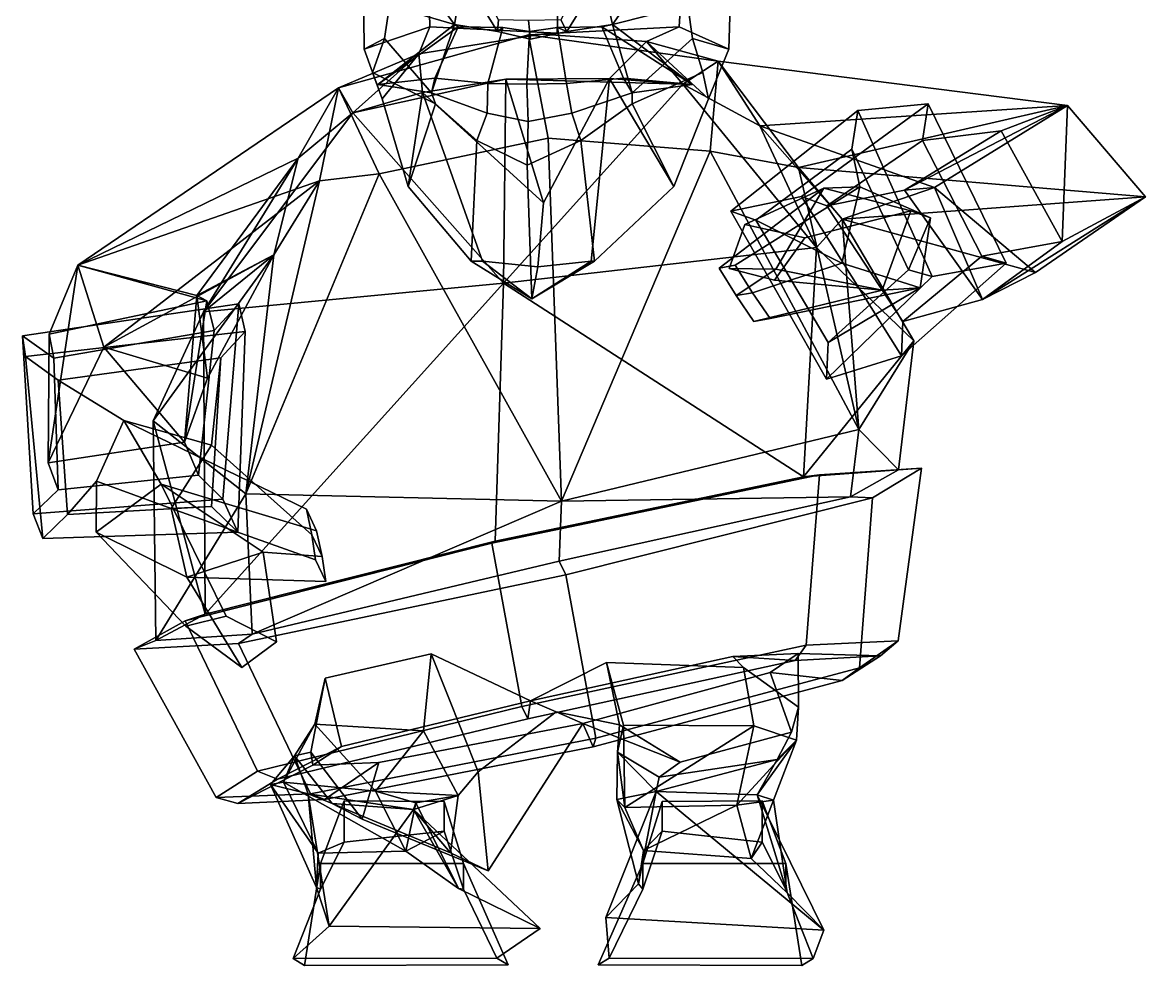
# Model space of a CAD drawing. Extents: x -177 to 193, y -153 to 353.
# Drawn here: x -176.8 to 193.4, y -153 to 157.7 of the extents above; entities that cross this region are included whole.
import ezdxf

# ---------------------------------------------------------------- set-up
doc = ezdxf.new("R2010")
doc.units = 0

msp = doc.modelspace()

# ---------------------------------------------------------------- linework, layer by layer
for p in [(-59.682758, 137.241364, 104.415627), (43.976807, 137.241364, 112.904488)]:
    msp.add_point(p)
for points in [[(-64.185562, 148.937073, 52.820908), (-64.431984, 170.410583, 50.483784), (-42.999462, 174.110779, 18.478724), (-42.511303, 156.268494, 22.23012)], [(-42.511303, 156.268494, 22.23012), (-42.999462, 174.110779, 18.478724), (-0.172219, 171.325989, 9.921835), (-0.595842, 154.177612, 15.094806)], [(-19.868027, 158.603058, 127.709038), (-29.591511, 176.546509, 130.976868), (-31.682899, 173.301605, 113.416824), (-20.275677, 154.721558, 114.921768)], [(39.600338, 156.268494, 28.954384), (-0.595842, 154.177612, 15.094806), (-0.172219, 171.325989, 9.921835), (40.692318, 174.110779, 25.332388)], [(0.613162, 158.603058, 129.386276), (2.580733, 154.721558, 116.793518), (14.080818, 173.301605, 117.164497), (9.675446, 176.546509, 134.19252)], [(56.008945, 148.937073, 62.663845), (39.600338, 156.268494, 28.954384), (40.692318, 174.110779, 25.332388), (56.632317, 170.410583, 60.397949)], [(-57.446518, 152.35965, 85.483337), (-55.792332, 163.271118, 84.95742), (-64.431984, 170.410583, 50.483784), (-64.185562, 148.937073, 52.820908)], [(-34.363266, 157.079834, 107.735321), (-46.018967, 173.014954, 109.207939), (-55.792332, 163.271118, 84.95742)], [(-34.363266, 157.079834, 107.735321), (-31.682899, 173.301605, 113.416824), (-46.018967, 173.014954, 109.207939)], [(-20.275677, 154.721558, 114.921768), (-31.682899, 173.301605, 113.416824), (-34.363266, 157.079834, 107.735321)], [(2.580733, 154.721558, 116.793518), (17.649811, 157.079834, 111.994766), (14.080818, 173.301605, 117.164497)], [(17.649811, 157.079834, 111.994766), (28.910637, 173.014954, 115.344055), (14.080818, 173.301605, 117.164497)], [(17.649811, 157.079834, 111.994766), (42.499172, 163.271118, 93.006683), (28.910637, 173.014954, 115.344055)], [(44.045757, 152.35965, 93.794716), (56.008945, 148.937073, 62.663845), (56.632317, 170.410583, 60.397949), (42.499172, 163.271118, 93.006683)], [(-57.446518, 152.35965, 85.483337), (-42.043949, 134.553406, 114.437813), (-34.363266, 157.079834, 107.735321), (-55.792332, 163.271118, 84.95742)], [(44.045757, 152.35965, 93.794716), (42.499172, 163.271118, 93.006683), (17.649811, 157.079834, 111.994766), (24.137716, 134.553406, 119.857544)], [(-58.272812, 132.522217, 58.156937), (-64.185562, 148.937073, 52.820908), (-42.511303, 156.268494, 22.23012), (-46.179855, 147.407349, 8.89575)], [(-33.151642, 156.276215, 121.930725), (-34.363266, 157.079834, 107.735321), (-59.682758, 137.241364, 104.415627)], [(-59.682758, 137.241364, 104.415627), (-34.363266, 157.079834, 107.735321), (-42.043949, 134.553406, 114.437813)], [(-40.860294, 139.349274, 124.451378), (-33.151642, 156.276215, 121.930725), (-59.682758, 137.241364, 104.415627)], [(-46.179855, 147.407349, 8.89575), (-42.511303, 156.268494, 22.23012), (-0.595842, 154.177612, 15.094806), (-5.772662, 153.874115, -7.496737)], [(-18.513796, 156.019348, 123.258408), (-33.151642, 156.276215, 121.930725), (-40.860294, 139.349274, 124.451378), (-23.422056, 137.541229, 134.664276)], [(-33.151642, 156.276215, 121.930725), (-18.513796, 156.019348, 123.258408), (-20.275677, 154.721558, 114.921768), (-34.363266, 157.079834, 107.735321)], [(-23.422056, 137.541229, 134.664276), (-10.53089, 137.368011, 136.414276), (-9.743081, 154.727539, 126.794144), (-18.513796, 156.019348, 123.258408)], [(-10.055758, 158.312073, 133.778046), (-19.868027, 158.603058, 127.709038), (-20.275677, 154.721558, 114.921768), (-9.340149, 152.197205, 121.873833)], [(-9.743081, 154.727539, 126.794144), (-9.340149, 152.197205, 121.873833), (-20.275677, 154.721558, 114.921768), (-18.513796, 156.019348, 123.258408)], [(2.473233, 137.541229, 136.784897), (-0.513981, 156.019348, 124.732445), (-9.743081, 154.727539, 126.794144), (-10.53089, 137.368011, 136.414276)], [(-10.055758, 158.312073, 133.778046), (-9.340149, 152.197205, 121.873833), (2.580733, 154.721558, 116.793518), (0.613162, 158.603058, 129.386276)], [(-9.743081, 154.727539, 126.794144), (-0.513981, 156.019348, 124.732445), (2.580733, 154.721558, 116.793518), (-9.340149, 152.197205, 121.873833)], [(28.847668, 151.463196, 14.032959), (-5.772662, 153.874115, -7.496737), (-0.595842, 154.177612, 15.094806), (39.600338, 156.268494, 28.954384)], [(14.144844, 156.276215, 125.803917), (17.649811, 157.079834, 111.994766), (2.580733, 154.721558, 116.793518), (-0.513981, 156.019348, 124.732445)], [(-0.513981, 156.019348, 124.732445), (2.473233, 137.541229, 136.784897), (21.340702, 139.349274, 129.54512), (14.144844, 156.276215, 125.803917)], [(14.144844, 156.276215, 125.803917), (43.976807, 137.241364, 112.904488), (17.649811, 157.079834, 111.994766)], [(21.340702, 139.349274, 129.54512), (43.976807, 137.241364, 112.904488), (14.144844, 156.276215, 125.803917)], [(43.976807, 137.241364, 112.904488), (24.137716, 134.553406, 119.857544), (17.649811, 157.079834, 111.994766)], [(49.306831, 132.522217, 66.96682), (28.847668, 151.463196, 14.032959), (39.600338, 156.268494, 28.954384), (56.008945, 148.937073, 62.663845)], [(-9.990883, 153.641541, -34.571465), (-72.587372, 136.191345, -28.821785), (-46.179855, 147.407349, 8.89575), (-5.772662, 153.874115, -7.496737)], [(-9.990883, 153.641541, -34.571465), (-3.552479, 119.599365, -57.738331), (-59.265247, 107.803162, -54.756393), (-72.587372, 136.191345, -28.821785)], [(-58.272812, 132.522217, 58.156937), (-61.456234, 141.251892, 88.829521), (-57.446518, 152.35965, 85.483337), (-64.185562, 148.937073, 52.820908)], [(-57.446518, 152.35965, 85.483337), (-61.456234, 141.251892, 88.829521), (-40.639851, 130.938507, 105.662346), (-42.043949, 134.553406, 114.437813)], [(-5.772662, 153.874115, -7.496737), (28.847668, 151.463196, 14.032959), (52.467175, 144.964722, -24.926071), (-9.990883, 153.641541, -34.571465)], [(-9.990883, 153.641541, -34.571465), (52.467175, 144.964722, -24.926071), (49.880535, 115.290588, -49.470203), (-3.552479, 119.599365, -57.738331)], [(44.045757, 152.35965, 93.794716), (24.137716, 134.553406, 119.857544), (24.180029, 130.938507, 110.970558), (47.457653, 141.251892, 97.748672)], [(49.306831, 132.522217, 66.96682), (56.008945, 148.937073, 62.663845), (44.045757, 152.35965, 93.794716), (47.457653, 141.251892, 97.748672)], [(37.851799, 103.606781, 83.369301), (16.710886, 139.235535, 40.333267), (28.847668, 151.463196, 14.032959), (49.306831, 132.522217, 66.96682)], [(40.824272, 137.383911, 37.272968), (28.847668, 151.463196, 14.032959), (16.710886, 139.235535, 40.333267)], [(52.467175, 144.964722, -24.926071), (28.847668, 151.463196, 14.032959), (40.824272, 137.383911, 37.272968)], [(-72.587372, 136.191345, -28.821785), (-67.881699, 127.97113, 30.627468), (-46.179855, 147.407349, 8.89575)], [(-67.881699, 127.97113, 30.627468), (-44.956497, 134.615265, 34.481148), (-46.179855, 147.407349, 8.89575)], [(-49.638954, 103.606781, 76.204529), (-58.272812, 132.522217, 58.156937), (-46.179855, 147.407349, 8.89575), (-44.956497, 134.615265, 34.481148)], [(66.223984, 123.683136, 34.448685), (52.467175, 144.964722, -24.926071), (40.824272, 137.383911, 37.272968)], [(78.949165, 109.890015, -36.224514), (49.880535, 115.290588, -49.470203), (52.467175, 144.964722, -24.926071)], [(66.223984, 123.683136, 34.448685), (167.672256, 130.349304, 38.970512), (52.467175, 144.964722, -24.926071)], [(78.949165, 109.890015, -36.224514), (52.467175, 144.964722, -24.926071), (167.672256, 130.349304, 38.970512)], [(-40.639851, 130.938507, 105.662346), (-61.456234, 141.251892, 88.829521), (-58.272812, 132.522217, 58.156937), (-49.638954, 103.606781, 76.204529)], [(24.180029, 130.938507, 110.970558), (37.851799, 103.606781, 83.369301), (49.306831, 132.522217, 66.96682), (47.457653, 141.251892, 97.748672)], [(-17.451159, 139.045746, 35.048054), (-44.956497, 134.615265, 34.481148), (-67.881699, 127.97113, 30.627468)], [(-18.244736, 71.772186, 118.329697), (-17.451159, 139.045746, 35.048054), (-67.881699, 127.97113, 30.627468)], [(-42.043949, 134.553406, 114.437813), (-40.860294, 139.349274, 124.451378), (-59.682758, 137.241364, 104.415627)], [(-5.087809, 98.260773, 69.947472), (-44.956497, 134.615265, 34.481148), (-17.451159, 139.045746, 35.048054)], [(-23.422056, 137.541229, 134.664276), (-40.860294, 139.349274, 124.451378), (-42.043949, 134.553406, 114.437813), (-23.646015, 127.815582, 125.12706)], [(-10.53089, 137.368011, 136.414276), (-23.422056, 137.541229, 134.664276), (-23.646015, 127.815582, 125.12706), (-10.156867, 125.092255, 131.846985)], [(-18.244736, 71.772186, 118.329697), (40.824272, 137.383911, 37.272968), (-17.451159, 139.045746, 35.048054)], [(-18.244736, 71.772186, 118.329697), (84.957809, 83.575119, 93.897476), (40.824272, 137.383911, 37.272968)], [(-5.087809, 98.260773, 69.947472), (-17.451159, 139.045746, 35.048054), (16.710886, 139.235535, 40.333267)], [(-17.451159, 139.045746, 35.048054), (40.824272, 137.383911, 37.272968), (16.710886, 139.235535, 40.333267)], [(-10.53089, 137.368011, 136.414276), (-10.156867, 125.092255, 131.846985), (4.245843, 127.815582, 127.411179), (2.473233, 137.541229, 136.784897)], [(10.604799, 79.018799, 98.137589), (-6.931996, 77.197327, 92.467285), (-5.087809, 98.260773, 69.947472), (16.710886, 139.235535, 40.333267)], [(2.473233, 137.541229, 136.784897), (4.245843, 127.815582, 127.411179), (24.137716, 134.553406, 119.857544), (21.340702, 139.349274, 129.54512)], [(11.716166, 79.026688, 114.203644), (10.604799, 79.018799, 98.137589), (16.710886, 139.235535, 40.333267), (37.851799, 103.606781, 83.369301)], [(24.137716, 134.553406, 119.857544), (43.976807, 137.241364, 112.904488), (21.340702, 139.349274, 129.54512)], [(84.957809, 83.575119, 93.897476), (66.223984, 123.683136, 34.448685), (40.824272, 137.383911, 37.272968)], [(-85.920776, 112.999664, 27.06365), (-72.587372, 136.191345, -28.821785), (-158.559357, 77.758911, -21.890953)], [(-78.877106, 105.552856, -41.226509), (-158.559357, 77.758911, -21.890953), (-72.587372, 136.191345, -28.821785)], [(-85.920776, 112.999664, 27.06365), (-67.881699, 127.97113, 30.627468), (-72.587372, 136.191345, -28.821785)], [(-78.877106, 105.552856, -41.226509), (-72.587372, 136.191345, -28.821785), (-59.265247, 107.803162, -54.756393)], [(-28.868046, 79.026688, 110.880127), (-49.638954, 103.606781, 76.204529), (-44.956497, 134.615265, 34.481148), (-25.157661, 79.018799, 95.208939)], [(-25.157661, 79.018799, 95.208939), (-44.956497, 134.615265, 34.481148), (-5.087809, 98.260773, 69.947472), (-6.931996, 77.197327, 92.467285)], [(-27.017521, 118.763, 127.307465), (-23.646015, 127.815582, 125.12706), (-42.043949, 134.553406, 114.437813), (-40.639851, 130.938507, 105.662346)], [(7.217691, 118.763, 130.111053), (24.180029, 130.938507, 110.970558), (24.137716, 134.553406, 119.857544), (4.245843, 127.815582, 127.411179)], [(-28.868046, 79.026688, 110.880127), (-27.017521, 118.763, 127.307465), (-40.639851, 130.938507, 105.662346), (-49.638954, 103.606781, 76.204529)], [(11.716166, 79.026688, 114.203644), (37.851799, 103.606781, 83.369301), (24.180029, 130.938507, 110.970558), (7.217691, 118.763, 130.111053)], [(79.960884, 100.352936, 65.340942), (56.668404, 95.536133, 88.39566), (98.487572, 128.663086, 138.188004), (121.692307, 130.89624, 115.693176)], [(66.223984, 123.683136, 34.448685), (123.850212, 103.324005, 47.434689), (167.672256, 130.349304, 38.970512)], [(78.949165, 109.890015, -36.224514), (167.672256, 130.349304, 38.970512), (193.358459, 100.240936, 22.029232)], [(79.960884, 100.352936, 65.340942), (121.692307, 130.89624, 115.693176), (119.835381, 118.793976, 111.319504), (88.322395, 97.304474, 73.609329)], [(123.066696, 73.967865, 154.578476), (147.444031, 78.432297, 132.605072), (121.692307, 130.89624, 115.693176), (98.487572, 128.663086, 138.188004)], [(113.879555, 102.458847, 48.610901), (167.672256, 130.349304, 38.970512), (123.850212, 103.324005, 47.434689)], [(113.879555, 102.458847, 48.610901), (145.796005, 121.95575, 86.353622), (167.672256, 130.349304, 38.970512)], [(147.444031, 78.432297, 132.605072), (139.445984, 80.697937, 124.567009), (119.835381, 118.793976, 111.319504), (121.692307, 130.89624, 115.693176)], [(165.899445, 85.561157, 100.461967), (167.672256, 130.349304, 38.970512), (145.796005, 121.95575, 86.353622)], [(165.899445, 85.561157, 100.461967), (193.358459, 100.240936, 22.029232), (167.672256, 130.349304, 38.970512)], [(-18.244736, 71.772186, 118.329697), (-67.881699, 127.97113, 30.627468), (-117.125229, 62.379211, 79.963242)], [(-117.125229, 62.379211, 79.963242), (-67.881699, 127.97113, 30.627468), (-85.920776, 112.999664, 27.06365)], [(-10.448965, 110.705536, 135.413864), (-10.156867, 125.092255, 131.846985), (-23.646015, 127.815582, 125.12706), (-27.017521, 118.763, 127.307465)], [(-10.448965, 110.705536, 135.413864), (7.217691, 118.763, 130.111053), (4.245843, 127.815582, 127.411179), (-10.156867, 125.092255, 131.846985)], [(56.668404, 95.536133, 88.39566), (64.888, 92.578186, 96.531387), (96.600616, 115.964111, 133.664001), (98.487572, 128.663086, 138.188004)], [(123.066696, 73.967865, 154.578476), (98.487572, 128.663086, 138.188004), (96.600616, 115.964111, 133.664001), (115.189735, 76.238586, 146.669876)], [(84.957809, 83.575119, 93.897476), (93.410271, 92.84436, 3.142422), (66.223984, 123.683136, 34.448685)], [(93.410271, 92.84436, 3.142422), (123.850212, 103.324005, 47.434689), (66.223984, 123.683136, 34.448685)], [(0.900627, -0.056396, -81.283836), (-59.265247, 107.803162, -54.756393), (-3.552479, 119.599365, -57.738331)], [(-8.885212, 66.6642, 116.318481), (-10.448965, 110.705536, 135.413864), (-27.017521, 118.763, 127.307465), (-28.868046, 79.026688, 110.880127)], [(-8.885212, 66.6642, 116.318481), (11.716166, 79.026688, 114.203644), (7.217691, 118.763, 130.111053), (-10.448965, 110.705536, 135.413864)], [(0.900627, -0.056396, -81.283836), (-3.552479, 119.599365, -57.738331), (49.880535, 115.290588, -49.470203)], [(145.796005, 121.95575, 86.353622), (113.879555, 102.458847, 48.610901), (88.322395, 97.304474, 73.609329), (119.835381, 118.793976, 111.319504)], [(139.445984, 80.697937, 124.567009), (165.899445, 85.561157, 100.461967), (145.796005, 121.95575, 86.353622), (119.835381, 118.793976, 111.319504)], [(98.858444, 23.611404, -43.594379), (0.900627, -0.056396, -81.283836), (49.880535, 115.290588, -49.470203)], [(98.858444, 23.611404, -43.594379), (49.880535, 115.290588, -49.470203), (78.949165, 109.890015, -36.224514)], [(93.229095, 78.359253, 107.027466), (99.182129, 103.585999, 115.139397), (96.600616, 115.964111, 133.664001), (64.888, 92.578186, 96.531387)], [(122.436188, 93.349701, 124.139603), (115.189735, 76.238586, 146.669876), (96.600616, 115.964111, 133.664001), (99.182129, 103.585999, 115.139397)], [(-85.920776, 112.999664, 27.06365), (-158.559357, 77.758911, -21.890953), (-119.326645, 67.687347, 12.012579)], [(-93.962296, 81.169586, -9.690875), (-85.920776, 112.999664, 27.06365), (-119.326645, 67.687347, 12.012579)], [(-117.125229, 62.379211, 79.963242), (-85.920776, 112.999664, 27.06365), (-93.962296, 81.169586, -9.690875)], [(-103.224586, 2.415497, -57.528614), (-59.265247, 107.803162, -54.756393), (0.900627, -0.056396, -81.283836)], [(-103.224586, 2.415497, -57.528614), (-78.877106, 105.552856, -41.226509), (-59.265247, 107.803162, -54.756393)], [(98.858444, 23.611404, -43.594379), (78.949165, 109.890015, -36.224514), (93.410271, 92.84436, 3.142422)], [(93.410271, 92.84436, 3.142422), (78.949165, 109.890015, -36.224514), (193.358459, 100.240936, 22.029232)], [(-78.877106, 105.552856, -41.226509), (-149.961899, 50.67363, -54.816448), (-158.559357, 77.758911, -21.890953)], [(-93.962296, 81.169586, -9.690875), (-149.961899, 50.67363, -54.816448), (-78.877106, 105.552856, -41.226509)], [(-103.224586, 2.415497, -57.528614), (-93.962296, 81.169586, -9.690875), (-78.877106, 105.552856, -41.226509)], [(52.824707, 76.79364, 129.102386), (87.352745, 103.144073, 138.068069), (99.182129, 103.585999, 115.139397), (58.144028, 77.69072, 120.639709)], [(58.442871, 67.731964, 130.006775), (71.499405, 76.453293, 137.79039), (87.352745, 103.144073, 138.068069), (52.824707, 76.79364, 129.102386)], [(56.089989, 76.603485, 176.790985), (61.258778, 91.158844, 181.944717), (87.352745, 103.144073, 138.068069), (71.499405, 76.453293, 137.79039)], [(112.949867, 47.902313, 89.936028), (88.256996, 40.118622, 112.236954), (56.668404, 95.536133, 88.39566), (79.960884, 100.352936, 65.340942)], [(63.844299, 68.668518, 121.575523), (58.144028, 77.69072, 120.639709), (99.182129, 103.585999, 115.139397), (93.229095, 78.359253, 107.027466)], [(81.093254, 86.729462, 181.246292), (115.997482, 95.682602, 150.269501), (87.352745, 103.144073, 138.068069), (61.258778, 91.158844, 181.944717)], [(112.949867, 47.902313, 89.936028), (79.960884, 100.352936, 65.340942), (88.322395, 97.304474, 73.609329), (113.410316, 59.130096, 92.654068)], [(115.997482, 95.682602, 150.269501), (122.436188, 93.349701, 124.139603), (99.182129, 103.585999, 115.139397), (87.352745, 103.144073, 138.068069)], [(113.879555, 102.458847, 48.610901), (139.578293, 66.443436, 68.732552), (113.410316, 59.130096, 92.654068), (88.322395, 97.304474, 73.609329)], [(157.133072, 75.339661, 28.35845), (123.850212, 103.324005, 47.434689), (93.410271, 92.84436, 3.142422)], [(157.133072, 75.339661, 28.35845), (93.410271, 92.84436, 3.142422), (193.358459, 100.240936, 22.029232)], [(139.578293, 66.443436, 68.732552), (113.879555, 102.458847, 48.610901), (123.850212, 103.324005, 47.434689)], [(139.578293, 66.443436, 68.732552), (123.850212, 103.324005, 47.434689), (157.133072, 75.339661, 28.35845)], [(139.578293, 66.443436, 68.732552), (157.133072, 75.339661, 28.35845), (193.358459, 100.240936, 22.029232)], [(139.578293, 66.443436, 68.732552), (193.358459, 100.240936, 22.029232), (165.899445, 85.561157, 100.461967)], [(88.256996, 40.118622, 112.236954), (88.765167, 52.242371, 115.183533), (64.888, 92.578186, 96.531387), (56.668404, 95.536133, 88.39566)], [(119.124657, 70.262436, 117.853905), (93.229095, 78.359253, 107.027466), (64.888, 92.578186, 96.531387), (88.765167, 52.242371, 115.183533)], [(71.087631, 72.831085, 183.652512), (106.575554, 69.468369, 140.452362), (115.997482, 95.682602, 150.269501), (81.093254, 86.729462, 181.246292)], [(84.957809, 83.575119, 93.897476), (117.041237, 52.799377, 19.152956), (93.410271, 92.84436, 3.142422)], [(119.124657, 70.262436, 117.853905), (88.765167, 52.242371, 115.183533), (115.189735, 76.238586, 146.669876), (122.436188, 93.349701, 124.139603)], [(117.041237, 52.799377, 19.152956), (98.858444, 23.611404, -43.594379), (93.410271, 92.84436, 3.142422)], [(106.575554, 69.468369, 140.452362), (119.124657, 70.262436, 117.853905), (122.436188, 93.349701, 124.139603), (115.997482, 95.682602, 150.269501)], [(71.087631, 72.831085, 183.652512), (81.093254, 86.729462, 181.246292), (61.258778, 91.158844, 181.944717), (56.089989, 76.603485, 176.790985)], [(139.578293, 66.443436, 68.732552), (165.899445, 85.561157, 100.461967), (139.445984, 80.697937, 124.567009), (113.410316, 59.130096, 92.654068)], [(80.593613, 8.036804, 97.09417), (84.957809, 83.575119, 93.897476), (-18.244736, 71.772186, 118.329697)], [(80.593613, 8.036804, 97.09417), (117.041237, 52.799377, 19.152956), (84.957809, 83.575119, 93.897476)], [(-168.305222, 12.592865, 14.222283), (-168.028534, 55.046799, 25.418154), (-158.559357, 77.758911, -21.890953)], [(-168.305222, 12.592865, 14.222283), (-158.559357, 77.758911, -21.890953), (-149.961899, 50.67363, -54.816448)], [(-116.048904, 65.990234, 24.128551), (-158.559357, 77.758911, -21.890953), (-168.028534, 55.046799, 25.418154)], [(-116.048904, 65.990234, 24.128551), (-119.326645, 67.687347, 12.012579), (-158.559357, 77.758911, -21.890953)], [(-115.769463, 40.50943, -27.517639), (-149.961899, 50.67363, -54.816448), (-93.962296, 81.169586, -9.690875)], [(-117.125229, 62.379211, 79.963242), (-93.962296, 81.169586, -9.690875), (-133.755493, 26.494034, 1.859768)], [(-133.755493, 26.494034, 1.859768), (-93.962296, 81.169586, -9.690875), (-103.224586, 2.415497, -57.528614)], [(-115.769463, 40.50943, -27.517639), (-93.962296, 81.169586, -9.690875), (-119.326645, 67.687347, 12.012579)], [(-8.885212, 66.6642, 116.318481), (-28.868046, 79.026688, 110.880127), (-25.157661, 79.018799, 95.208939)], [(-8.885212, 66.6642, 116.318481), (-25.157661, 79.018799, 95.208939), (-6.931996, 77.197327, 92.467285)], [(-8.885212, 66.6642, 116.318481), (10.604799, 79.018799, 98.137589), (11.716166, 79.026688, 114.203644)], [(-8.885212, 66.6642, 116.318481), (-6.931996, 77.197327, 92.467285), (10.604799, 79.018799, 98.137589)], [(69.644424, 60.115158, 122.69886), (63.844299, 68.668518, 121.575523), (93.229095, 78.359253, 107.027466), (119.124657, 70.262436, 117.853905)], [(112.949867, 47.902313, 89.936028), (147.444031, 78.432297, 132.605072), (123.066696, 73.967865, 154.578476), (88.256996, 40.118622, 112.236954)], [(112.949867, 47.902313, 89.936028), (113.410316, 59.130096, 92.654068), (139.445984, 80.697937, 124.567009), (147.444031, 78.432297, 132.605072)], [(58.442871, 67.731964, 130.006775), (52.824707, 76.79364, 129.102386), (58.144028, 77.69072, 120.639709), (63.844299, 68.668518, 121.575523)], [(71.087631, 72.831085, 183.652512), (56.089989, 76.603485, 176.790985), (71.499405, 76.453293, 137.79039), (106.575554, 69.468369, 140.452362)], [(64.301956, 59.211823, 131.183456), (106.575554, 69.468369, 140.452362), (71.499405, 76.453293, 137.79039), (58.442871, 67.731964, 130.006775)], [(88.256996, 40.118622, 112.236954), (123.066696, 73.967865, 154.578476), (115.189735, 76.238586, 146.669876), (88.765167, 52.242371, 115.183533)], [(-116.585854, -37.247902, 73.291382), (-18.244736, 71.772186, 118.329697), (-117.125229, 62.379211, 79.963242)], [(-116.585854, -37.247902, 73.291382), (-21.027765, -13.260315, 115.156769), (-18.244736, 71.772186, 118.329697)], [(80.593613, 8.036804, 97.09417), (-18.244736, 71.772186, 118.329697), (-21.027765, -13.260315, 115.156769)], [(-123.411423, 19.397705, 12.409088), (-115.769463, 40.50943, -27.517639), (-119.326645, 67.687347, 12.012579)], [(-123.411423, 19.397705, 12.409088), (-119.326645, 67.687347, 12.012579), (-116.048904, 65.990234, 24.128551)], [(64.301956, 59.211823, 131.183456), (58.442871, 67.731964, 130.006775), (63.844299, 68.668518, 121.575523), (69.644424, 60.115158, 122.69886)], [(64.301956, 59.211823, 131.183456), (69.644424, 60.115158, 122.69886), (119.124657, 70.262436, 117.853905), (106.575554, 69.468369, 140.452362)], [(-105.475632, 65.029022, 60.489067), (-176.80864, 54.410172, 63.421249), (-175.847778, 47.650879, 95.089088), (-103.392082, 55.87677, 92.256294)], [(-105.475632, 65.029022, 60.489067), (-113.653473, 56.203247, 58.814785), (-166.469345, 47.033966, 60.640446), (-176.80864, 54.410172, 63.421249)], [(-168.028534, 55.046799, 25.418154), (-166.469345, 47.033966, 60.640446), (-113.653473, 56.203247, 58.814785), (-116.048904, 65.990234, 24.128551)], [(-116.048904, 65.990234, 24.128551), (-113.653473, 56.203247, 58.814785), (-118.830132, 8.515472, 46.630074), (-123.411423, 19.397705, 12.409088)], [(-110.779434, 0.676117, 43.910969), (-118.830132, 8.515472, 46.630074), (-113.653473, 56.203247, 58.814785), (-105.475632, 65.029022, 60.489067)], [(-110.779434, 0.676117, 43.910969), (-105.475632, 65.029022, 60.489067), (-103.392082, 55.87677, 92.256294), (-105.808937, -10.189774, 75.924744)], [(-116.585854, -37.247902, 73.291382), (-117.125229, 62.379211, 79.963242), (-133.755493, 26.494034, 1.859768)], [(-103.392082, 55.87677, 92.256294), (-175.847778, 47.650879, 95.089088), (-165.073837, 39.862396, 92.164406), (-111.456963, 47.229141, 90.61998)], [(-105.808937, -10.189774, 75.924744), (-103.392082, 55.87677, 92.256294), (-111.456963, 47.229141, 90.61998), (-114.515488, -1.73349, 78.859619)], [(-170.092148, -12.279755, 79.611916), (-175.847778, 47.650879, 95.089088), (-176.80864, 54.410172, 63.421249), (-173.265472, -4.241074, 47.638096)], [(-173.265472, -4.241074, 47.638096), (-176.80864, 54.410172, 63.421249), (-166.469345, 47.033966, 60.640446), (-165.009415, 3.725906, 49.079205)], [(-165.009415, 3.725906, 49.079205), (-166.469345, 47.033966, 60.640446), (-168.028534, 55.046799, 25.418154), (-168.305222, 12.592865, 14.222283)], [(80.593613, 8.036804, 97.09417), (111.905739, 10.272491, 25.21513), (117.041237, 52.799377, 19.152956)], [(111.905739, 10.272491, 25.21513), (98.858444, 23.611404, -43.594379), (117.041237, 52.799377, 19.152956)], [(-123.411423, 19.397705, 12.409088), (-168.305222, 12.592865, 14.222283), (-149.961899, 50.67363, -54.816448)], [(-123.411423, 19.397705, 12.409088), (-149.961899, 50.67363, -54.816448), (-115.769463, 40.50943, -27.517639)], [(-170.092148, -12.279755, 79.611916), (-161.987305, -4.404587, 81.040901), (-165.073837, 39.862396, 92.164406), (-175.847778, 47.650879, 95.089088)], [(-114.538528, 18.409119, 67.316139), (-111.456963, 47.229141, 90.61998), (-165.073837, 39.862396, 92.164406), (-143.366776, 26.603668, 76.511322)], [(-127.816483, -2.404526, 61.348434), (-114.515488, -1.73349, 78.859619), (-111.456963, 47.229141, 90.61998), (-114.538528, 18.409119, 67.316139)], [(-152.444443, 6.577652, 69.913452), (-143.366776, 26.603668, 76.511322), (-165.073837, 39.862396, 92.164406), (-161.987305, -4.404587, 81.040901)], [(-152.543701, -10.294952, 89.747185), (-131.104965, 5.548264, 94.896843), (-143.366776, 26.603668, 76.511322), (-152.444443, 6.577652, 69.913452)], [(-81.468391, -11.119019, 78.195885), (-114.538528, 18.409119, 67.316139), (-143.366776, 26.603668, 76.511322), (-83.215034, -2.678268, 83.29808)], [(-79.893661, -9.847794, 90.44442), (-83.215034, -2.678268, 83.29808), (-143.366776, 26.603668, 76.511322), (-131.104965, 5.548264, 94.896843)], [(-116.585854, -37.247902, 73.291382), (-133.755493, 26.494034, 1.859768), (-132.819778, -45.931755, -4.327246)], [(-132.819778, -45.931755, -4.327246), (-133.755493, 26.494034, 1.859768), (-103.224586, 2.415497, -57.528614)], [(96.090645, 1.409515, -56.556225), (0.900627, -0.056396, -81.283836), (98.858444, 23.611404, -43.594379)], [(111.905739, 10.272491, 25.21513), (96.090645, 1.409515, -56.556225), (98.858444, 23.611404, -43.594379)], [(-123.411423, 19.397705, 12.409088), (-118.830132, 8.515472, 46.630074), (-165.009415, 3.725906, 49.079205), (-168.305222, 12.592865, 14.222283)], [(-80.201653, -19.30365, 73.374657), (-127.816483, -2.404526, 61.348434), (-114.538528, 18.409119, 67.316139), (-81.468391, -11.119019, 78.195885)], [(-110.779434, 0.676117, 43.910969), (-173.265472, -4.241074, 47.638096), (-165.009415, 3.725906, 49.079205), (-118.830132, 8.515472, 46.630074)], [(-12.167371, -67.679817, 125.171074), (81.531181, -47.466827, 102.269768), (85.907463, 8.613785, 106.13269), (-22.051462, -13.891144, 127.37207)], [(-22.051462, -13.891144, 127.37207), (85.907463, 8.613785, 106.13269), (80.593613, 8.036804, 97.09417), (-21.027765, -13.260315, 115.156769)], [(119.550179, 10.829971, 26.065395), (111.905739, 10.272491, 25.21513), (80.593613, 8.036804, 97.09417), (85.907463, 8.613785, 106.13269)], [(85.907463, 8.613785, 106.13269), (81.531181, -47.466827, 102.269768), (111.87915, -46.007317, 21.804739), (119.550179, 10.829971, 26.065395)], [(103.419113, 1.124939, -67.492249), (96.090645, 1.409515, -56.556225), (111.905739, 10.272491, 25.21513), (119.550179, 10.829971, 26.065395)], [(111.87915, -46.007317, 21.804739), (99.042831, -54.955658, -71.355179), (103.419113, 1.124939, -67.492249), (119.550179, 10.829971, 26.065395)], [(-127.816483, -2.404526, 61.348434), (-152.444443, 6.577652, 69.913452), (-161.987305, -4.404587, 81.040901), (-114.515488, -1.73349, 78.859619)], [(-122.593315, -25.099251, 75.847534), (-152.543701, -10.294952, 89.747185), (-152.444443, 6.577652, 69.913452), (-127.816483, -2.404526, 61.348434)], [(-122.989677, -41.264175, 119.078163), (-109.618782, -37.884567, 128.416641), (-131.104965, 5.548264, 94.896843), (-152.543701, -10.294952, 89.747185)], [(-93.1082, -46.331253, 120.873962), (-97.44355, -16.87912, 89.426682), (-131.104965, 5.548264, 94.896843), (-109.618782, -37.884567, 128.416641)], [(-78.040466, -18.297699, 85.334396), (-79.893661, -9.847794, 90.44442), (-131.104965, 5.548264, 94.896843), (-97.44355, -16.87912, 89.426682)], [(-110.779434, 0.676117, 43.910969), (-105.808937, -10.189774, 75.924744), (-170.092148, -12.279755, 79.611916), (-173.265472, -4.241074, 47.638096)], [(-132.819778, -45.931755, -4.327246), (-103.224586, 2.415497, -57.528614), (-101.088821, -43.875191, -80.359016)], [(-101.088821, -43.875191, -80.359016), (-103.224586, 2.415497, -57.528614), (0.900627, -0.056396, -81.283836)], [(103.419113, 1.124939, -67.492249), (2.277797, -24.258438, -113.9673), (0.063216, -19.842987, -98.422844), (96.090645, 1.409515, -56.556225)], [(96.090645, 1.409515, -56.556225), (0.063216, -19.842987, -98.422844), (0.900627, -0.056396, -81.283836)], [(99.042831, -54.955658, -71.355179), (12.173824, -78.089302, -116.167603), (2.277797, -24.258438, -113.9673), (103.419113, 1.124939, -67.492249)], [(-105.808937, -10.189774, 75.924744), (-114.515488, -1.73349, 78.859619), (-161.987305, -4.404587, 81.040901), (-170.092148, -12.279755, 79.611916)], [(-76.860741, -26.495041, 80.541222), (-122.593315, -25.099251, 75.847534), (-127.816483, -2.404526, 61.348434), (-80.201653, -19.30365, 73.374657)], [(-101.088821, -43.875191, -80.359016), (0.900627, -0.056396, -81.283836), (0.063216, -19.842987, -98.422844)], [(-78.040466, -18.297699, 85.334396), (-81.468391, -11.119019, 78.195885), (-83.215034, -2.678268, 83.29808), (-79.893661, -9.847794, 90.44442)], [(-104.539146, -54.872101, 118.546906), (-122.989677, -41.264175, 119.078163), (-152.543701, -10.294952, 89.747185), (-122.593315, -25.099251, 75.847534)], [(-22.051462, -13.891144, 127.37207), (-21.027765, -13.260315, 115.156769), (-116.585854, -37.247902, 73.291382), (-123.165115, -39.402321, 80.894211)], [(-12.167371, -67.679817, 125.171074), (-22.051462, -13.891144, 127.37207), (-123.165115, -39.402321, 80.894211), (-99.367332, -89.012405, 80.432358)], [(-76.860741, -26.495041, 80.541222), (-80.201653, -19.30365, 73.374657), (-81.468391, -11.119019, 78.195885), (-78.040466, -18.297699, 85.334396)], [(-104.539146, -54.872101, 118.546906), (-122.593315, -25.099251, 75.847534), (-97.44355, -16.87912, 89.426682), (-93.1082, -46.331253, 120.873962)], [(-76.860741, -26.495041, 80.541222), (-78.040466, -18.297699, 85.334396), (-97.44355, -16.87912, 89.426682), (-122.593315, -25.099251, 75.847534)], [(-105.653465, -46.891159, -92.730736), (-101.088821, -43.875191, -80.359016), (0.063216, -19.842987, -98.422844), (2.277797, -24.258438, -113.9673)], [(-81.855675, -96.501244, -93.192589), (-105.653465, -46.891159, -92.730736), (2.277797, -24.258438, -113.9673), (12.173824, -78.089302, -116.167603)], [(-140.041718, -48.788521, -5.271597), (-123.165115, -39.402321, 80.894211), (-116.585854, -37.247902, 73.291382), (-132.819778, -45.931755, -4.327246)], [(-123.165115, -39.402321, 80.894211), (-140.041718, -48.788521, -5.271597), (-112.949181, -97.64193, -5.335722), (-99.367332, -89.012405, 80.432358)], [(-104.539146, -54.872101, 118.546906), (-93.1082, -46.331253, 120.873962), (-109.618782, -37.884567, 128.416641), (-122.989677, -41.264175, 119.078163)], [(-105.653465, -46.891159, -92.730736), (-140.041718, -48.788521, -5.271597), (-132.819778, -45.931755, -4.327246), (-101.088821, -43.875191, -80.359016)], [(-112.949181, -97.64193, -5.335722), (-140.041718, -48.788521, -5.271597), (-105.653465, -46.891159, -92.730736), (-81.855675, -96.501244, -93.192589)], [(-12.167371, -67.679817, 125.171074), (-10.284111, -71.726685, 112.764374), (77.845032, -52.502594, 93.135139), (81.531181, -47.466827, 102.269768)], [(81.531181, -47.466827, 102.269768), (77.845032, -52.502594, 93.135139), (106.056328, -50.979057, 20.881775), (111.87915, -46.007317, 21.804739)], [(111.87915, -46.007317, 21.804739), (106.056328, -50.979057, 20.881775), (93.342072, -59.129883, -60.515259), (99.042831, -54.955658, -71.355179)], [(-44.651676, -75.667091, 36.338692), (-42.071732, -50.354889, 59.776226), (-77.060997, -58.348755, 27.653379), (-80.487015, -73.556023, 12.283318)], [(-9.406545, -65.868332, 92.014442), (-71.612106, -80.857048, 59.957413), (-77.060997, -58.348755, 27.653379), (-42.071732, -50.354889, 59.776226)], [(-44.651676, -75.667091, 36.338692), (-33.237717, -97.055687, 18.842318), (-26.626604, -89.177383, 12.305995), (-42.071732, -50.354889, 59.776226)], [(-0.928624, -69.493912, 7.957346), (-9.406545, -65.868332, 92.014442), (-42.071732, -50.354889, 59.776226), (-26.626604, -89.177383, 12.305995)], [(-10.284111, -71.726685, 112.764374), (-9.406545, -65.868332, 92.014442), (57.381618, -51.23204, 75.529068), (77.845032, -52.502594, 93.135139)], [(-9.406545, -65.868332, 92.014442), (15.665688, -53.161499, 69.587128), (60.835945, -54.798904, 56.757507), (57.381618, -51.23204, 75.529068)], [(57.381618, -51.23204, 75.529068), (60.835945, -54.798904, 56.757507), (78.93985, -67.848358, 21.028578), (78.847145, -50.238663, 18.020361)], [(77.845032, -52.502594, 93.135139), (57.381618, -51.23204, 75.529068), (78.847145, -50.238663, 18.020361), (106.056328, -50.979057, 20.881775)], [(78.847145, -50.238663, 18.020361), (78.93985, -67.848358, 21.028578), (76.659027, -76.153755, -22.699038), (69.627098, -56.468811, -45.882694)], [(106.056328, -50.979057, 20.881775), (78.847145, -50.238663, 18.020361), (69.627098, -56.468811, -45.882694), (93.342072, -59.129883, -60.515259)], [(20.004925, -73.772034, 8.693463), (15.665688, -53.161499, 69.587128), (-9.406545, -65.868332, 92.014442), (-0.928624, -69.493912, 7.957346)], [(99.042831, -54.955658, -71.355179), (93.342072, -59.129883, -60.515259), (11.25677, -80.938622, -100.809677), (12.173824, -78.089302, -116.167603)], [(21.331627, -73.870155, 36.214958), (15.665688, -53.161499, 69.587128), (20.004925, -73.772034, 8.693463), (19.368361, -82.752739, 8.903193)], [(21.331627, -73.870155, 36.214958), (64.295792, -74.066391, 36.555843), (60.835945, -54.798904, 56.757507), (15.665688, -53.161499, 69.587128)], [(64.295792, -74.066391, 36.555843), (78.307961, -78.73085, 22.544048), (78.93985, -67.848358, 21.028578), (60.835945, -54.798904, 56.757507)], [(-80.487015, -73.556023, 12.283318), (-77.060997, -58.348755, 27.653379), (-81.764305, -82.681335, -7.491272), (-87.115921, -83.884018, -5.183323)], [(-71.612106, -80.857048, 59.957413), (-81.100212, -86.972557, -1.287905), (-81.764305, -82.681335, -7.491272), (-77.060997, -58.348755, 27.653379)], [(69.627098, -56.468811, -45.882694), (76.659027, -76.153755, -22.699038), (40.008896, -86.015114, -52.653713), (7.889036, -73.264771, -79.468208)], [(93.342072, -59.129883, -60.515259), (69.627098, -56.468811, -45.882694), (7.889036, -73.264771, -79.468208), (11.25677, -80.938622, -100.809677)], [(-10.284111, -71.726685, 112.764374), (-92.711639, -91.673042, 72.54615), (-71.612106, -80.857048, 59.957413), (-9.406545, -65.868332, 92.014442)], [(-12.167371, -67.679817, 125.171074), (-99.367332, -89.012405, 80.432358), (-92.711639, -91.673042, 72.54615), (-10.284111, -71.726685, 112.764374)], [(7.889036, -73.264771, -79.468208), (-0.928624, -69.493912, 7.957346), (-26.626604, -89.177383, 12.305995), (-23.300014, -121.801468, -45.254642)], [(20.004925, -73.772034, 8.693463), (-0.928624, -69.493912, 7.957346), (7.889036, -73.264771, -79.468208), (40.008896, -86.015114, -52.653713)], [(78.307961, -78.73085, 22.544048), (71.912766, -85.164894, 2.65173), (76.659027, -76.153755, -22.699038), (78.93985, -67.848358, 21.028578)], [(-60.424488, -95.626526, 55.818806), (-80.487015, -73.556023, 12.283318), (-90.817444, -92.579109, 34.777908)], [(-90.817444, -92.579109, 34.777908), (-80.487015, -73.556023, 12.283318), (-87.115921, -83.884018, -5.183323)], [(-60.424488, -95.626526, 55.818806), (-44.651676, -75.667091, 36.338692), (-80.487015, -73.556023, 12.283318)], [(-77.2146, -98.300339, -81.10424), (11.25677, -80.938622, -100.809677), (7.889036, -73.264771, -79.468208), (-59.366631, -86.093819, -61.45435)], [(-59.366631, -86.093819, -61.45435), (7.889036, -73.264771, -79.468208), (-23.300014, -121.801468, -45.254642), (-64.859383, -104.789032, -40.616684)], [(19.368361, -82.752739, 8.903193), (20.004925, -73.772034, 8.693463), (40.008896, -86.015114, -52.653713), (33.050037, -90.944778, -15.945211)], [(21.70956, -100.957901, 51.790367), (21.331627, -73.870155, 36.214958), (19.368361, -82.752739, 8.903193)], [(21.70956, -100.957901, 51.790367), (64.295792, -74.066391, 36.555843), (21.331627, -73.870155, 36.214958)], [(-60.424488, -95.626526, 55.818806), (-33.237717, -97.055687, 18.842318), (-44.651676, -75.667091, 36.338692)], [(21.70956, -100.957901, 51.790367), (58.641945, -100.182693, 51.763649), (64.295792, -74.066391, 36.555843)], [(71.912766, -85.164894, 2.65173), (33.050037, -90.944778, -15.945211), (40.008896, -86.015114, -52.653713), (76.659027, -76.153755, -22.699038)], [(58.641945, -100.182693, 51.763649), (78.307961, -78.73085, 22.544048), (64.295792, -74.066391, 36.555843)], [(-92.711639, -91.673042, 72.54615), (-105.844734, -99.64476, -4.698153), (-81.100212, -86.972557, -1.287905), (-71.612106, -80.857048, 59.957413)], [(-81.855675, -96.501244, -93.192589), (12.173824, -78.089302, -116.167603), (11.25677, -80.938622, -100.809677), (-77.2146, -98.300339, -81.10424)], [(58.641945, -100.182693, 51.763649), (70.770462, -98.572815, 39.948963), (78.307961, -78.73085, 22.544048)], [(65.39045, -96.78167, 23.366545), (71.912766, -85.164894, 2.65173), (78.307961, -78.73085, 22.544048)], [(70.770462, -98.572815, 39.948963), (65.39045, -96.78167, 23.366545), (78.307961, -78.73085, 22.544048)], [(-90.817444, -92.579109, 34.777908), (-87.115921, -83.884018, -5.183323), (-95.096558, -93.43219, 19.106514)], [(-95.096558, -93.43219, 19.106514), (-87.115921, -83.884018, -5.183323), (-82.658524, -96.480621, 9.862256)], [(-87.115921, -83.884018, -5.183323), (-81.764305, -82.681335, -7.491272), (-64.859383, -104.789032, -40.616684), (-74.675346, -99.675484, -15.11981)], [(-82.658524, -96.480621, 9.862256), (-87.115921, -83.884018, -5.183323), (-74.675346, -99.675484, -15.11981)], [(-81.100212, -86.972557, -1.287905), (-59.366631, -86.093819, -61.45435), (-64.859383, -104.789032, -40.616684), (-81.764305, -82.681335, -7.491272)], [(21.70956, -100.957901, 51.790367), (19.368361, -82.752739, 8.903193), (19.068726, -98.366035, 28.731752)], [(19.068726, -98.366035, 28.731752), (19.368361, -82.752739, 8.903193), (32.091873, -95.725563, 8.102518)], [(32.091873, -95.725563, 8.102518), (19.368361, -82.752739, 8.903193), (33.050037, -90.944778, -15.945211)], [(-105.844734, -99.64476, -4.698153), (-77.2146, -98.300339, -81.10424), (-59.366631, -86.093819, -61.45435), (-81.100212, -86.972557, -1.287905)], [(32.091873, -95.725563, 8.102518), (33.050037, -90.944778, -15.945211), (71.912766, -85.164894, 2.65173)], [(65.39045, -96.78167, 23.366545), (32.091873, -95.725563, 8.102518), (71.912766, -85.164894, 2.65173)], [(-99.367332, -89.012405, 80.432358), (-112.949181, -97.64193, -5.335722), (-105.844734, -99.64476, -4.698153), (-92.711639, -91.673042, 72.54615)], [(-33.237717, -97.055687, 18.842318), (-35.71064, -115.850868, -5.819964), (-23.300014, -121.801468, -45.254642), (-26.626604, -89.177383, 12.305995)], [(-79.30172, -115.961464, 9.331926), (-90.817444, -92.579109, 34.777908), (-95.096558, -93.43219, 19.106514)], [(-79.866882, -127.301163, -15.741204), (-79.30172, -115.961464, 9.331926), (-95.096558, -93.43219, 19.106514)], [(-79.866882, -127.301163, -15.741204), (-95.096558, -93.43219, 19.106514), (-82.658524, -96.480621, 9.862256)], [(-50.441792, -115.34407, 30.329916), (-60.424488, -95.626526, 55.818806), (-90.817444, -92.579109, 34.777908)], [(-79.30172, -115.961464, 9.331926), (-50.441792, -115.34407, 30.329916), (-90.817444, -92.579109, 34.777908)], [(-60.424488, -95.626526, 55.818806), (-47.113785, -99.465561, 40.20924), (-33.237717, -97.055687, 18.842318)], [(-50.441792, -115.34407, 30.329916), (-47.113785, -99.465561, 40.20924), (-60.424488, -95.626526, 55.818806)], [(15.419622, -137.206879, -49.747162), (26.198185, -126.118759, -10.680729), (32.091873, -95.725563, 8.102518)], [(15.419622, -137.206879, -49.747162), (32.091873, -95.725563, 8.102518), (87.339951, -141.39209, -36.153172)], [(26.198185, -126.118759, -10.680729), (19.068726, -98.366035, 28.731752), (32.091873, -95.725563, 8.102518)], [(87.339951, -141.39209, -36.153172), (32.091873, -95.725563, 8.102518), (65.39045, -96.78167, 23.366545)], [(-112.949181, -97.64193, -5.335722), (-81.855675, -96.501244, -93.192589), (-77.2146, -98.300339, -81.10424), (-105.844734, -99.64476, -4.698153)], [(-82.658524, -96.480621, 9.862256), (-74.675346, -99.675484, -15.11981), (-47.872303, -101.62886, 17.487032)], [(-75.745117, -140.058823, -50.561462), (-79.866882, -127.301163, -15.741204), (-82.658524, -96.480621, 9.862256)], [(-75.745117, -140.058823, -50.561462), (-82.658524, -96.480621, 9.862256), (-47.872303, -101.62886, 17.487032)], [(-31.473774, -119.444199, 102.617195), (-37.787899, -98.997986, 87.801697), (-70.777412, -98.812683, 87.801697), (-78.613716, -119.444199, 102.617195)], [(-78.613716, -119.444199, 102.617195), (-70.777412, -98.812683, 87.801697), (-70.777412, -112.334389, 35.947453), (-78.613716, -127.827705, 43.725594)], [(-74.675346, -99.675484, -15.11981), (-64.859383, -104.789032, -40.616684), (-23.300014, -121.801468, -45.254642), (-35.71064, -115.850868, -5.819964)], [(-47.872303, -101.62886, 17.487032), (-74.675346, -99.675484, -15.11981), (-35.71064, -115.850868, -5.819964)], [(-37.787899, -98.997986, 87.801697), (-37.787899, -108.736397, 35.947453), (-70.777412, -112.334389, 35.947453), (-70.777412, -98.812683, 87.801697)], [(-33.112465, -127.694847, 0.070235), (-47.113785, -99.465561, 40.20924), (-50.441792, -115.34407, 30.329916)], [(-47.872303, -101.62886, 17.487032), (-35.71064, -115.850868, -5.819964), (-33.237717, -97.055687, 18.842318)], [(-47.113785, -99.465561, 40.20924), (-47.872303, -101.62886, 17.487032), (-33.237717, -97.055687, 18.842318)], [(-33.112465, -127.694847, 0.070235), (-47.872303, -101.62886, 17.487032), (-47.113785, -99.465561, 40.20924)], [(-31.473774, -119.444199, 102.617195), (-31.473774, -127.827705, 43.725594), (-37.787899, -108.736397, 35.947453), (-37.787899, -98.997986, 87.801697)], [(27.916971, -115.135681, 24.740053), (21.70956, -100.957901, 51.790367), (19.068726, -98.366035, 28.731752)], [(26.198185, -126.118759, -10.680729), (27.916971, -115.135681, 24.740053), (19.068726, -98.366035, 28.731752)], [(27.673773, -119.444199, 102.617195), (74.813721, -119.444199, 102.617195), (66.977409, -98.812683, 87.801697), (33.987896, -98.997986, 87.801697)], [(27.673773, -119.444199, 102.617195), (33.987896, -98.997986, 87.801697), (33.987896, -108.736397, 35.947453), (27.673773, -127.827705, 43.725594)], [(33.987896, -98.997986, 87.801697), (66.977409, -98.812683, 87.801697), (66.977409, -112.334389, 35.947453), (33.987896, -108.736397, 35.947453)], [(63.417725, -117.779457, 19.551538), (70.770462, -98.572815, 39.948963), (58.641945, -100.182693, 51.763649)], [(75.197334, -129.061325, -2.845754), (70.770462, -98.572815, 39.948963), (63.417725, -117.779457, 19.551538)], [(87.339951, -141.39209, -36.153172), (65.39045, -96.78167, 23.366545), (75.197334, -129.061325, -2.845754)], [(75.197334, -129.061325, -2.845754), (65.39045, -96.78167, 23.366545), (70.770462, -98.572815, 39.948963)], [(74.813721, -119.444199, 102.617195), (74.813721, -127.827705, 43.725594), (66.977409, -112.334389, 35.947453), (66.977409, -98.812683, 87.801697)], [(-6.155185, -140.845779, -29.192429), (-75.745117, -140.058823, -50.561462), (-47.872303, -101.62886, 17.487032)], [(-6.155185, -140.845779, -29.192429), (-47.872303, -101.62886, 17.487032), (-33.112465, -127.694847, 0.070235)], [(27.916971, -115.135681, 24.740053), (58.641945, -100.182693, 51.763649), (21.70956, -100.957901, 51.790367)], [(63.417725, -117.779457, 19.551538), (58.641945, -100.182693, 51.763649), (27.916971, -115.135681, 24.740053)], [(-50.441792, -115.34407, 30.329916), (-79.30172, -115.961464, 9.331926), (-70.777412, -112.334389, 35.947453), (-37.787899, -108.736397, 35.947453)], [(-33.112465, -127.694847, 0.070235), (-50.441792, -115.34407, 30.329916), (-37.787899, -108.736397, 35.947453), (-31.473774, -127.827705, 43.725594)], [(26.198185, -126.118759, -10.680729), (27.673773, -127.827705, 43.725594), (33.987896, -108.736397, 35.947453), (27.916971, -115.135681, 24.740053)], [(27.916971, -115.135681, 24.740053), (33.987896, -108.736397, 35.947453), (66.977409, -112.334389, 35.947453), (63.417725, -117.779457, 19.551538)], [(-79.866882, -127.301163, -15.741204), (-78.613716, -127.827705, 43.725594), (-70.777412, -112.334389, 35.947453), (-79.30172, -115.961464, 9.331926)], [(75.197334, -129.061325, -2.845754), (63.417725, -117.779457, 19.551538), (66.977409, -112.334389, 35.947453), (74.813721, -127.827705, 43.725594)], [(-83.890282, -153.029465, 102.617195), (-78.613716, -119.444199, 102.617195), (-78.613716, -127.827705, 43.725594), (-87.594154, -150.72316, 36.317848)], [(-16.70689, -152.844147, 102.617195), (-31.473774, -119.444199, 102.617195), (-78.613716, -119.444199, 102.617195), (-83.890282, -153.029465, 102.617195)], [(-16.70689, -152.844147, 102.617195), (-20.410763, -150.617264, 32.613968), (-31.473774, -127.827705, 43.725594), (-31.473774, -119.444199, 102.617195)], [(12.906889, -152.844147, 102.617195), (80.090286, -153.029465, 102.617195), (74.813721, -119.444199, 102.617195), (27.673773, -119.444199, 102.617195)], [(12.906889, -152.844147, 102.617195), (27.673773, -119.444199, 102.617195), (27.673773, -127.827705, 43.725594), (16.610764, -150.617264, 32.613968)], [(80.090286, -153.029465, 102.617195), (83.794151, -150.72316, 36.317848), (74.813721, -127.827705, 43.725594), (74.813721, -119.444199, 102.617195)], [(-75.745117, -140.058823, -50.561462), (-87.594154, -150.72316, 36.317848), (-78.613716, -127.827705, 43.725594), (-79.866882, -127.301163, -15.741204)], [(-6.155185, -140.845779, -29.192429), (-33.112465, -127.694847, 0.070235), (-31.473774, -127.827705, 43.725594), (-20.410763, -150.617264, 32.613968)], [(15.419622, -137.206879, -49.747162), (16.610764, -150.617264, 32.613968), (27.673773, -127.827705, 43.725594), (26.198185, -126.118759, -10.680729)], [(87.339951, -141.39209, -36.153172), (75.197334, -129.061325, -2.845754), (74.813721, -127.827705, 43.725594), (83.794151, -150.72316, 36.317848)], [(-75.745117, -140.058823, -50.561462), (-6.155185, -140.845779, -29.192429), (-20.410763, -150.617264, 32.613968), (-87.594154, -150.72316, 36.317848)], [(87.339951, -141.39209, -36.153172), (83.794151, -150.72316, 36.317848), (16.610764, -150.617264, 32.613968), (15.419622, -137.206879, -49.747162)], [(-83.890282, -153.029465, 102.617195), (-87.594154, -150.72316, 36.317848), (-20.410763, -150.617264, 32.613968), (-16.70689, -152.844147, 102.617195)], [(80.090286, -153.029465, 102.617195), (12.906889, -152.844147, 102.617195), (16.610764, -150.617264, 32.613968), (83.794151, -150.72316, 36.317848)]]:
    msp.add_3dface(points)

doc.saveas('drawing.dxf')
